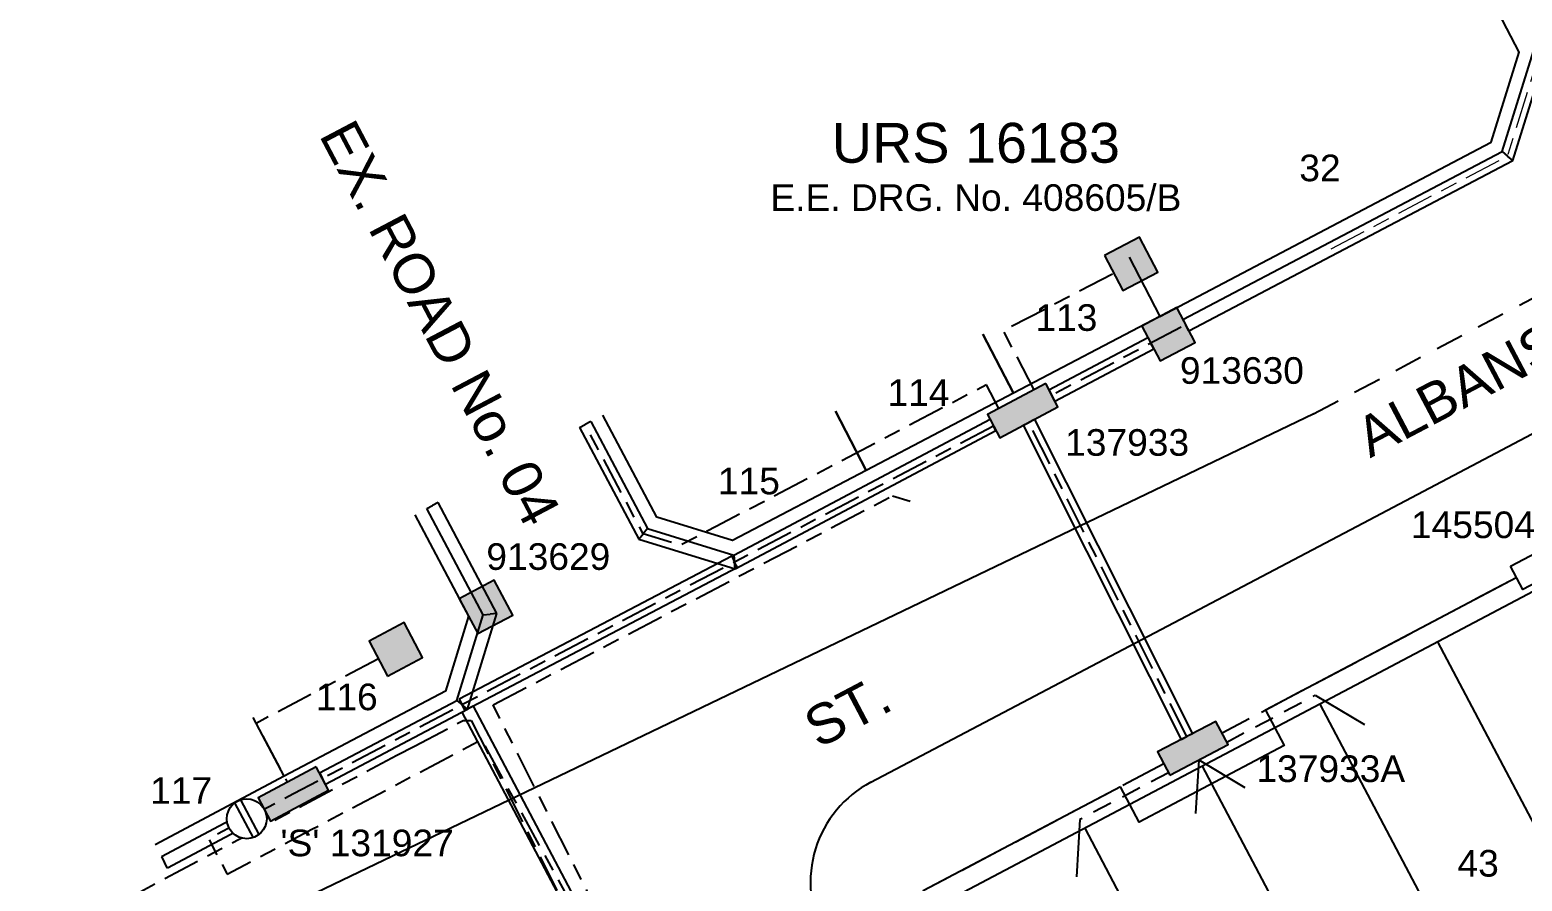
# Model space of a CAD drawing. Header units: metres. Extents: x 303535 to 303956, y 6270025 to 6270431.
# Drawn here: x 303535.4 to 303647.6, y 6270280.5 to 6270344.5 of the extents above; entities that cross this region are included whole.
import ezdxf
from ezdxf.enums import TextEntityAlignment as Align

# ---------------------------------------------------------------- set-up
doc = ezdxf.new("R2010")
doc.units = ezdxf.units.M
doc.header["$LTSCALE"] = 0.7
for name, pattern in [('Cable Exist OH', [1, 1, 0]), ('Cable Exist UG', [8.2, 4, -1.2, 1.8, -1.2]), ('Dash', [5, 3, -2]), ('IE Trench LV', [6.5, 5, -1.5])]:
    doc.linetypes.add(name, pattern=pattern)
doc.layers.get('0').update_dxf_attribs({"color": 6})
for name, color, linetype in [('_User Miscellaneous1', 3, 'Continuous'), ('_User Miscellaneous11', 7, 'Continuous'), ('_User Miscellaneous4', 7, 'Continuous'), ('_User Miscellaneous6', 7, 'Continuous'), ('_User Miscellaneous7', 150, 'Continuous'), ('_User Miscellaneous8', 7, 'Continuous'), ('_User_HV_Exist', 7, 'Continuous'), ('_User_LV_Exist', 7, 'Continuous'), ('Cadastre Developer_SP_NEW', 4, 'Continuous'), ('Cadastre Roads_SP_NEW', 8, 'Continuous'), ('Equip_LV_NEW', 5, 'Continuous'), ('Mains_HV_EXT', 12, 'Continuous'), ('Mains_LV_NEW_T84', 2, 'Continuous'), ('Services_SP_NEW_UG', 2, 'Continuous'), ('SupportsUG_SP_LV_EXT', 7, 'Continuous'), ('SupportsUG_SP_LV_NEW', 2, 'Continuous'), ('SupportsUG_SP_LV_SL_EXT', 7, 'Continuous'), ('Trench_SP_NEW', 2, 'Continuous'), ('UG_Details_SP_MISC', 7, 'Continuous')]:
    doc.layers.add(name, color=color, linetype=linetype)
doc.styles.add('ARIAL', font='arial.ttf', dxfattribs={"height": 2})
doc.styles.add('COLUMN_LABEL', font='arial.ttf')
doc.styles.add('POLE_LABEL', font='arial.ttf')
doc.styles.get("Standard").update_dxf_attribs({"font": 'arial.ttf'})
doc.styles.add('style1', font='iso3098b.shx')
doc.linetypes.add('Cable New UG', pattern='A,8,-1,["x",style1,S=3.5,R=0,X=0.35,Y=-1],-3.5', length=12.5)

# ---------------------------------------------------------------- blocks, each defined once
blk = doc.blocks.new('*U54')
blk.add_hatch(color=256).paths.add_polyline_path([(2.48, -2.48), (2.48, -0.5), (-2.47, -0.52), (-2.47, -2.5)])
blk.add_lwpolyline([(2.48, -0.5), (-2.47, -0.52), (-2.47, -2.5), (2.48, -2.48)], close=True)
for tag, p, flags in [('OWNED_BY', (0, 1.3), 9), ('STATE', (0, 1.1), 9), ('SUPPORT_TYPE', (0, 0.9), 9), ('USAGE', (0, 0.7), 9), ('LEGEND', (0, 0.5), 9), ('LOCATION', (0, 0.3), 9), ('NOTES', (0, 0.1), 9), ('PARENT', (0, -0.1), 9), ('STREETNAME', (0, -0.3), 9), ('SUBURB', (0, -0.5), 1)]:
    blk.add_attdef(tag, p, '', height=0.2, dxfattribs=dict(flags=flags))
at = {"layer": '_User Miscellaneous6', "style": 'ARIAL', "flags": 8}
blk.add_attdef('ASSET_NUM', text='', height=2, dxfattribs=at).set_placement((1.5, 7.5), align=Align.TOP_LEFT)
blk = doc.blocks.new('*U154')
at = {"layer": '_User Miscellaneous7'}
blk.add_hatch(color=256, dxfattribs=at).paths.add_polyline_path([(-1.85, -8.97), (1.12, -8.97), (1.12, -6), (-1.85, -6)])
at = {"layer": '_User Miscellaneous8'}
blk.add_hatch(color=256, dxfattribs=at).paths.add_polyline_path([(-1.49, -1.49), (1.48, -1.49), (1.48, 1.48), (-1.49, 1.48)])
at = {"layer": '_User Miscellaneous7'}
blk.add_lwpolyline([(1.12, -8.97), (1.12, -6), (-1.85, -6), (-1.85, -8.97)], close=True, dxfattribs=at)
at = {"layer": '_User Miscellaneous8'}
blk.add_lwpolyline([(1.48, -1.49), (1.48, 1.48), (-1.49, 1.48), (-1.49, -1.49)], close=True, dxfattribs=at)
at = {"flags": 9}
for tag, style, p in [('STRUCTURE_PLANT_NUMBER', 'POLE_LABEL', (1.81, 0.03)), ('STREET_CODE', 'COLUMN_LABEL', (1.81, -0.2))]:
    blk.add_attdef(tag, text='', height=0.2, dxfattribs=dict(at, style=style)).set_placement(p, align=Align.MIDDLE_LEFT)
for tag, p in [('COLUMN_TYPE', (1.81, -0.4)), ('OWNED_BY', (1.81, -0.6)), ('STATE', (1.81, -0.8)), ('USAGE', (1.81, -1)), ('LEGEND', (1.81, -1.2)), ('STREETNAME', (1.81, -1.6)), ('SUBURB', (1.81, -1.8)), ('LOCATION', (1.81, -1.4)), ('NOTES', (1.81, -2))]:
    blk.add_attdef(tag, text='', height=0.2, dxfattribs=at).set_placement(p, align=Align.MIDDLE_LEFT)
at = {"flags": 1}
blk.add_attdef('Z', (1.81, -2.35), '', height=0.2, dxfattribs=at)
at = {"layer": '_User Miscellaneous6', "style": 'ARIAL', "flags": 8}
blk.add_attdef('ASSET_NUM', text='', height=2, dxfattribs=at).set_placement((2, 2), align=Align.MIDDLE_LEFT)
blk = doc.blocks.new('*U57')
at = {"layer": '_User Miscellaneous7'}
blk.add_hatch(color=256, dxfattribs=at).paths.add_polyline_path([(-7.48, 1.5), (-7.49, -1.47), (-4.52, -1.48), (-4.51, 1.49)])
at = {"layer": '_User Miscellaneous8'}
blk.add_hatch(color=256, dxfattribs=at).paths.add_polyline_path([(-1.48, 1.49), (-1.49, -1.48), (1.48, -1.49), (1.49, 1.48)])
at = {"layer": '_User Miscellaneous7'}
blk.add_lwpolyline([(-7.49, -1.47), (-4.52, -1.48), (-4.51, 1.49), (-7.48, 1.5)], close=True, dxfattribs=at)
at = {"layer": '_User Miscellaneous8'}
blk.add_lwpolyline([(-1.49, -1.48), (1.48, -1.49), (1.49, 1.48), (-1.48, 1.49)], close=True, dxfattribs=at)
at = {"flags": 9}
for tag, style, p in [('STRUCTURE_PLANT_NUMBER', 'POLE_LABEL', (1.81, 0.03)), ('STREET_CODE', 'COLUMN_LABEL', (1.81, -0.2))]:
    blk.add_attdef(tag, text='', height=0.2, dxfattribs=dict(at, style=style)).set_placement(p, align=Align.MIDDLE_LEFT)
for tag, p in [('COLUMN_TYPE', (1.81, -0.4)), ('OWNED_BY', (1.81, -0.6)), ('STATE', (1.81, -0.8)), ('USAGE', (1.81, -1)), ('LEGEND', (1.81, -1.2)), ('STREETNAME', (1.81, -1.6)), ('SUBURB', (1.81, -1.8)), ('LOCATION', (1.81, -1.4)), ('NOTES', (1.81, -2))]:
    blk.add_attdef(tag, text='', height=0.2, dxfattribs=at).set_placement(p, align=Align.MIDDLE_LEFT)
at = {"flags": 1}
blk.add_attdef('Z', (1.81, -2.35), '', height=0.2, dxfattribs=at)
at = {"layer": '_User Miscellaneous6', "style": 'ARIAL', "flags": 8}
blk.add_attdef('ASSET_NUM', text='', height=2, dxfattribs=at).set_placement((2, 2), align=Align.MIDDLE_LEFT)
blk = doc.blocks.new('*U74')
blk.add_hatch(color=256).paths.add_polyline_path([(-2.47, 2.5), (-2.47, 0.52), (2.48, 0.5), (2.48, 2.48)])
blk.add_lwpolyline([(-2.47, 0.52), (2.48, 0.5), (2.48, 2.48), (-2.47, 2.5)], close=True)
for tag, p, flags in [('OWNED_BY', (0, 1.3), 9), ('STATE', (0, 1.1), 9), ('SUPPORT_TYPE', (0, 0.9), 9), ('USAGE', (0, 0.7), 9), ('LEGEND', (0, 0.5), 9), ('LOCATION', (0, 0.3), 9), ('NOTES', (0, 0.1), 9), ('PARENT', (0, -0.1), 9), ('STREETNAME', (0, -0.3), 9), ('SUBURB', (0, -0.5), 1)]:
    blk.add_attdef(tag, p, '', height=0.2, dxfattribs=dict(flags=flags))
at = {"layer": '_User Miscellaneous6', "style": 'ARIAL', "flags": 8}
blk.add_attdef('ASSET_NUM', text='', height=2, dxfattribs=at).set_placement((1.5, 7.5), align=Align.TOP_LEFT)
blk = doc.blocks.new('A$C1B2C29DD')
at = {"layer": 'Services_SP_NEW_UG', "color": 2, "flags": 128}
for points in [[(0, 0), (-2.1, 3.44)], [(0, 0), (2.1, 3.44)]]:
    blk.add_lwpolyline(points, dxfattribs=at)
blk = doc.blocks.new('*U76')
at = {"layer": 'Services_SP_NEW_UG', "color": 2, "flags": 128}
blk.add_lwpolyline([(-10, -0.75), (-12.25, 2.93)], dxfattribs=at)
at = {"layer": 'Services_SP_NEW_UG', "color": 2, "linetype": 'Dash', "ltscale": 0.7, "flags": 128}
blk.add_lwpolyline([(-2.47, -0.75), (-10, -0.75)], dxfattribs=at)
blk = doc.blocks.new('*U78')
at = {"layer": 'Services_SP_NEW_UG', "color": 2, "flags": 128}
blk.add_lwpolyline([(10, -0.75), (12.25, 2.93)], dxfattribs=at)
at = {"layer": 'Services_SP_NEW_UG', "color": 2, "linetype": 'Dash', "ltscale": 0.7, "flags": 128}
blk.add_lwpolyline([(2.47, -0.75), (10, -0.75)], dxfattribs=at)
blk = doc.blocks.new('*U48')
at = {"lineweight": -3}
blk.add_lwpolyline([(-2.48, 2.49), (2.47, 2.49), (2.47, 0.51), (-2.48, 0.51)], close=True, dxfattribs=at)
for tag, flags, p in [('STREET_CODE', 9, (1.5, 3.5)), ('OWNED_BY', 9, (1.5, 3.3)), ('OPERATED_BY', 9, (1.5, 3.1)), ('STATE', 9, (1.5, 2.7)), ('SUPPORT_TYPE', 9, (1.5, 2.5)), ('MAINTAINED_BY', 9, (1.5, 2.9)), ('USAGE', 9, (1.5, 2.3)), ('SUBURB', 9, (1.5, 1.7)), ('STREETNAME', 9, (1.5, 1.5)), ('LEGEND', 9, (1.5, 2.1)), ('PARENT', 9, (1.5, 1.9)), ('LOCATION', 9, (1.5, 1.3)), ('NOTES', 9, (1.5, 1.1)), ('Z', 1, (1.5, 0.9))]:
    blk.add_attdef(tag, text='', height=0.2, dxfattribs=dict(flags=flags)).set_placement(p, align=Align.MIDDLE_LEFT)
at = {"layer": '_User Miscellaneous4', "style": 'ARIAL', "flags": 8}
blk.add_attdef('ASSET_NUM', text='', height=2, dxfattribs=at).set_placement((2, 5.5), align=Align.MIDDLE_LEFT)
blk = doc.blocks.new('*U148')
blk.add_wipeout([(-1.06, -0.44), (-1.18, -0.58), (-1.29, -0.74), (-1.37, -0.91), (-1.43, -1.08), (-1.48, -1.27), (-1.49, -1.45), (-1.49, -1.64), (-1.46, -1.83), (-1.41, -2.01), (-1.33, -2.18), (-1.24, -2.34), (-1.12, -2.49), (-0.99, -2.62), (-0.84, -2.74), (-0.68, -2.83), (-0.51, -2.91), (-0.33, -2.96), (-0.14, -2.99), (0.05, -2.99), (0.23, -2.98), (0.42, -2.93), (0.59, -2.87), (0.76, -2.79), (0.92, -2.68), (1.06, -2.56), (1.18, -2.42), (1.29, -2.26), (1.37, -2.09), (1.43, -1.92), (1.48, -1.73), (1.49, -1.55), (1.49, -1.36), (1.46, -1.17), (1.41, -0.99), (1.33, -0.82), (1.24, -0.66), (1.12, -0.51), (0.99, -0.38), (0.84, -0.26), (0.68, -0.17), (0.51, -0.09), (0.33, -0.04), (0.14, -0.01), (-0.05, -0.01), (-0.23, -0.02), (-0.42, -0.07), (-0.59, -0.13), (-0.76, -0.21), (-0.92, -0.32)])
for p, q in [((-1.48, -1.25), (1.48, -1.25)), ((-1.48, -1.75), (1.48, -1.75))]:
    blk.add_line(p, q)
blk.add_circle((0, -1.5), 1.5)
for tag, flags, p in [('ACTUAL_STATUS', 9, (1.5, 0)), ('CONSTRUCTED_VOLTAGE', 9, (1.5, -0.2)), ('OPERATING_VOLTAGE', 9, (1.5, -0.6)), ('ORIENTATION', 9, (1.5, -0.8)), ('STATE', 9, (1.5, -1)), ('SWITCH_TYPE', 9, (1.5, -1.2)), ('NO_PHASES', 9, (1.5, -0.4)), ('OWNED_BY', 9, (1.5, -1.8)), ('OPERATED_BY', 9, (1.5, -2)), ('USAGE', 9, (1.5, -1.4)), ('NOTES', 9, (1.5, -1.6)), ('MAINTAINED_BY', 9, (1.5, -2.2)), ('TYPE', 9, (1.5, -2.6)), ('Z', 1, (1.5, -2.8)), ('NUMBER_OF_PHASES', 9, (1.5, -2.4))]:
    blk.add_attdef(tag, text='', height=0.2, dxfattribs=dict(flags=flags)).set_placement(p, align=Align.MIDDLE_LEFT)

msp = doc.modelspace()

# ---------------------------------------------------------------- linework, layer by layer
at = {"layer": '_User_HV_Exist', "color": 7, "linetype": 'Cable Exist UG', "lineweight": 0, "flags": 128}
msp.add_lwpolyline([(303633.23, 6270328.01), (303646.49, 6270335), (303648.98, 6270342.94), (303655.17, 6270346.21), (303648.44, 6270359.16), (303643.63, 6270368.42), (303650.24, 6270371.9), (303641.83, 6270387.87)], dxfattribs=at)
at = {"layer": '_User_LV_Exist', "color": 7, "linetype": 'Cable Exist UG', "flags": 128}
for points in [[(303610.91, 6270317.41), (303608.58, 6270321.87), (303616.88, 6270326.2)], [(303621.96, 6270322.12), (303612.23, 6270317.01)], [(303608.25, 6270316.02), (303607.32, 6270317.79), (303586.99, 6270307.13), (303584.31, 6270305.73), (303581.5, 6270306.59), (303577.13, 6270314.82)], [(303607.85, 6270314.69), (303588.38, 6270304.47), (303567.89, 6270293.74), (303555.2, 6270287.03), (303548.82, 6270283.65), (303550.23, 6270281), (303556.6, 6270284.38), (303569.33, 6270291.11), (303580.18, 6270271.32), (303590.51, 6270268.15), (303605.83, 6270239.34), (303587.5, 6270229.58), (303592.58, 6270220.04), (303578.2, 6270212.39), (303576.19, 6270216.18), (303577.95, 6270217.12)], [(303622.38, 6270291.34), (303610.5, 6270314.97)], [(303561.6, 6270297.2), (303552.4, 6270292.34), (303554.74, 6270287.91)]]:
    msp.add_lwpolyline(points, dxfattribs=at)
at = {"layer": 'Cadastre Developer_SP_NEW'}
for p, q in [((303641.23, 6270298.46), (303655.08, 6270272.2)), ((303632.38, 6270293.79), (303646.24, 6270267.54)), ((303554.5, 6270288.36), (303552.17, 6270292.78)), ((303623.54, 6270289.12), (303637.4, 6270262.87)), ((303614.7, 6270284.45), (303628.55, 6270258.2))]:
    msp.add_line(p, q, dxfattribs=at)
at = {"layer": 'Cadastre Developer_SP_NEW', "flags": 128}
for points in [[(303618.04, 6270327.39), (303620.36, 6270322.93), (303645.25, 6270336.03), (303647.36, 6270342.8), (303641.14, 6270354.77), (303636.72, 6270352.44)], [(303618.04, 6270327.39), (303620.36, 6270322.93), (303609.35, 6270317.16), (303607.03, 6270321.61)], [(303607.03, 6270321.61), (303609.35, 6270317.16), (303598.27, 6270311.35), (303595.96, 6270315.8)], [(303595.96, 6270315.8), (303598.27, 6270311.35), (303588.23, 6270306.09), (303582.53, 6270307.85), (303578.46, 6270315.52)], [(303564.33, 6270308.02), (303568.37, 6270300.39), (303566.64, 6270294.77), (303554.5, 6270288.36), (303544.81, 6270283.21)]]:
    msp.add_lwpolyline(points, dxfattribs=at)
msp.add_lwpolyline([(303660.94, 6270308.86), (303603.81, 6270278.7), (303601.74, 6270271.96), (303658.09, 6270166.02), (303712.12, 6270064.46), (303718.91, 6270062.39), (303783.89, 6270096.69), (303785.99, 6270103.45), (303712.76, 6270242.59, 0.093335), (303696.66, 6270262.89, -0.093335), (303679.18, 6270284.93), (303667.69, 6270306.77), (303660.94, 6270308.86)], format="xyb", close=True, dxfattribs=at)
at = {"layer": 'Cadastre Roads_SP_NEW', "color": 8, "linetype": 'Dash', "flags": 128}
msp.add_lwpolyline([(303631.9, 6270315.62), (303711.63, 6270357.61)], dxfattribs=at)
at = {"layer": 'Cadastre Roads_SP_NEW', "flags": 128}
for points in [[(303636.1, 6270307.65), (303656.04, 6270318.16)], [(303548.76, 6270275.72), (303631.92, 6270315.63)], [(303598.62, 6270287.91), (303636.1, 6270307.65)]]:
    msp.add_lwpolyline(points, dxfattribs=at)
msp.add_lwpolyline([(303598.62, 6270287.91), (303598.62, 6270287.91, 0.415057), (303595.07, 6270276.41), (303648.4, 6270175.87)], format="xyb", dxfattribs=at)
at = {"layer": 'Mains_HV_EXT', "linetype": 'Cable Exist UG'}
for points in [[(303592.7, 6270246.88), (303600.49, 6270250.98), (303599.58, 6270252.86), (303599.58, 6270252.86), (303599.3, 6270253.39), (303590.91, 6270269.19), (303581.08, 6270272.22), (303570.22, 6270293.73), (303570.22, 6270293.73), (303600.24, 6270309.44), (303601.57, 6270309.04)], [(303535.39, 6270275.28), (303562.99, 6270289.94), (303564.3, 6270290.63), (303564.3, 6270290.63), (303567.97, 6270292.55), (303568.58, 6270292.55), (303568.58, 6270292.55), (303579.68, 6270270.56), (303589.53, 6270267.52), (303597.53, 6270252.45), (303597.93, 6270251.66), (303592.08, 6270248.57), (303592.7, 6270246.88)]]:
    msp.add_lwpolyline(points, dxfattribs=at)
at = {"layer": 'Mains_LV_NEW_T84', "color": 2, "linetype": 'Cable New UG', "flags": 128}
for points in [[(303647.18, 6270303.3), (303628.29, 6270293.32)], [(303628.29, 6270293.32), (303629.69, 6270290.67), (303618.8, 6270284.92), (303617.4, 6270287.57)], [(303617.4, 6270287.57), (303602.56, 6270279.74), (303600.12, 6270271.8), (303610.84, 6270251.64)]]:
    msp.add_lwpolyline(points, dxfattribs=at)
at = {"layer": 'Trench_SP_NEW', "linetype": 'IE Trench LV', "flags": 128}
for points in [[(303647.18, 6270303.3), (303625.03, 6270291.6)], [(303620.66, 6270289.29), (303602.56, 6270279.74)]]:
    msp.add_lwpolyline(points, dxfattribs=at)
at = {"layer": 'UG_Details_SP_MISC'}
for p, q in [((303646.09, 6270335.33), (303648.58, 6270343.28)), ((303646.89, 6270334.66), (303649.38, 6270342.61)), ((303622.09, 6270322.71), (303646.09, 6270335.33)), ((303646.09, 6270335.33), (303646.49, 6270334.99)), ((303646.89, 6270334.66), (303646.49, 6270334.99)), ((303622.54, 6270321.86), (303646.89, 6270334.66)), ((303622.09, 6270322.71), (303622.31, 6270322.28)), ((303612.01, 6270317.42), (303619.45, 6270321.34)), ((303619.45, 6270321.34), (303619.68, 6270320.91)), ((303622.54, 6270321.86), (303622.31, 6270322.28)), ((303612.45, 6270316.57), (303619.9, 6270320.49)), ((303619.9, 6270320.49), (303619.68, 6270320.91)), ((303612.01, 6270317.42), (303612.23, 6270317)), ((303612.45, 6270316.57), (303612.23, 6270317)), ((303576.71, 6270314.59), (303577.13, 6270314.82)), ((303576.71, 6270314.59), (303581.17, 6270306.19)), ((303577.56, 6270315.04), (303577.13, 6270314.82)), ((303577.56, 6270315.04), (303581.83, 6270306.99)), ((303588.33, 6270304.99), (303607.58, 6270315.21)), ((303607.58, 6270315.21), (303607.8, 6270314.79)), ((303608.03, 6270314.36), (303607.8, 6270314.79)), ((303610.07, 6270314.76), (303610.5, 6270314.97)), ((303610.07, 6270314.76), (303621.95, 6270291.13)), ((303610.93, 6270315.19), (303610.5, 6270314.97)), ((303610.93, 6270315.19), (303622.81, 6270291.56)), ((303588.43, 6270303.96), (303608.03, 6270314.36)), ((303566.08, 6270308.95), (303565.65, 6270308.72)), ((303570.51, 6270300.6), (303566.08, 6270308.95)), ((303565.23, 6270308.5), (303565.65, 6270308.72)), ((303569.47, 6270300.5), (303565.23, 6270308.5)), ((303581.83, 6270306.99), (303581.5, 6270306.59)), ((303581.83, 6270306.99), (303588.33, 6270304.99)), ((303581.17, 6270306.19), (303581.5, 6270306.59)), ((303581.17, 6270306.19), (303588.43, 6270303.96)), ((303588.16, 6270304.9), (303567.67, 6270294.16)), ((303588.16, 6270304.9), (303588.38, 6270304.47)), ((303588.33, 6270304.99), (303588.38, 6270304.47)), ((303588.43, 6270303.96), (303588.38, 6270304.47)), ((303588.6, 6270304.05), (303588.38, 6270304.47)), ((303588.6, 6270304.05), (303568.11, 6270293.31)), ((303567.49, 6270294.07), (303569.47, 6270300.5)), ((303568.29, 6270293.41), (303570.51, 6270300.6)), ((303569.47, 6270300.5), (303569.99, 6270300.55)), ((303570.51, 6270300.6), (303569.99, 6270300.55)), ((303557.16, 6270288.62), (303567.49, 6270294.07)), ((303557.61, 6270287.77), (303568.29, 6270293.41)), ((303567.49, 6270294.07), (303567.89, 6270293.74)), ((303567.67, 6270294.16), (303567.89, 6270293.74)), ((303567.87, 6270293.18), (303568.29, 6270293.41)), ((303568.29, 6270293.41), (303567.89, 6270293.74)), ((303568.11, 6270293.31), (303567.89, 6270293.74)), ((303568.72, 6270293.63), (303568.29, 6270293.41)), ((303568.72, 6270293.63), (303581.63, 6270269.21)), ((303567.87, 6270293.18), (303580.78, 6270268.77)), ((303621.95, 6270291.13), (303622.38, 6270291.34)), ((303622.81, 6270291.56), (303622.38, 6270291.34)), ((303557.16, 6270288.62), (303557.39, 6270288.2)), ((303557.61, 6270287.77), (303557.39, 6270288.2)), ((303552.79, 6270286.3), (303545.29, 6270282.31)), ((303553.24, 6270285.45), (303545.74, 6270281.46)), ((303552.79, 6270286.3), (303553.02, 6270285.87)), ((303553.24, 6270285.45), (303553.02, 6270285.87)), ((303545.29, 6270282.31), (303545.51, 6270281.89)), ((303545.74, 6270281.46), (303545.51, 6270281.89))]:
    msp.add_line(p, q, dxfattribs=at)

# ---------------------------------------------------------------- block references
at = {"layer": 'Services_SP_NEW_UG'}
for name, rotation in [('*U76', 207.827777790514), ('*U78', 207.8277777753064)]:
    msp.add_blockref(name, (303623.54, 6270289.12), dxfattribs=dict(at, rotation=rotation))
at = {"layer": 'Services_SP_NEW_UG', "color": 2, "rotation": 207.7678267313001}
msp.add_blockref('A$C1B2C29DD', (303623.29, 6270289.59), dxfattribs=at)
at = {"layer": 'SupportsUG_SP_LV_EXT'}
ref = msp.add_blockref('*U54', (303609.34, 6270317.17), dxfattribs=dict(at, rotation=27.78880865400763))
ref.add_attrib('ASSET_NUM_001', '137933', (303613.23, 6270312.46), dxfattribs={"layer": '_User Miscellaneous6', "height": 2, "style": 'ARIAL'})
ref = msp.add_blockref('*U74', (303623.53, 6270289.14), dxfattribs=dict(at, rotation=27.78880865400762))
ref.add_attrib('ASSET_NUM_001', '137933A', (303627.61, 6270287.93), dxfattribs={"layer": '_User Miscellaneous6', "height": 2, "style": 'ARIAL'})
ref = msp.add_blockref('*U54', (303554.5, 6270288.36), dxfattribs=dict(at, rotation=27.78880865400764))
ref.add_attrib('ASSET_NUM_001', "'S' 131927", (303554.23, 6270282.35), dxfattribs={"layer": '_User Miscellaneous6', "height": 2, "style": 'ARIAL'})
at = {"layer": 'SupportsUG_SP_LV_NEW'}
ref = msp.add_blockref('*U48', (303650.07, 6270303.12), dxfattribs=dict(at, rotation=27.77805557275871))
ref.add_attrib('ASSET_NUM_001', '145504', (303639.23, 6270306.27), dxfattribs={"layer": '_User Miscellaneous4', "height": 2, "style": 'ARIAL'})
at = {"layer": 'SupportsUG_SP_LV_SL_EXT'}
ref = msp.add_blockref('*U57', (303621, 6270321.59), dxfattribs=dict(at, rotation=297.9429163001794))
ref.add_attrib('ASSET_NUM_001', '913630', (303621.86, 6270317.87), dxfattribs={"layer": '_User Miscellaneous6', "height": 2, "style": 'ARIAL'})
ref = msp.add_blockref('*U154', (303569.69, 6270301.09), dxfattribs=dict(at, rotation=297.9429163001794))
ref.add_attrib('ASSET_NUM_001', '913629', (303569.71, 6270303.88), dxfattribs={"layer": '_User Miscellaneous6', "height": 2, "style": 'ARIAL'})

# ---------------------------------------------------------------- texts
at = {"layer": '_User Miscellaneous1', "color": 2, "style": 'ARIAL'}
msp.add_text('URS 16183', height=3, dxfattribs=at).set_placement((303606.52, 6270334.49), align=Align.CENTER)
at = {"layer": '_User Miscellaneous11', "color": 7, "style": 'ARIAL'}
msp.add_text('E.E. DRG. No. 408605/B', height=2, dxfattribs=at).set_placement((303606.52, 6270330.87), align=Align.CENTER)
at = {"layer": 'Cadastre Developer_SP_NEW', "style": 'ARIAL'}
for s, p in [('32', (303632.39, 6270334.1)), ('113', (303613.32, 6270322.85)), ('114', (303602.21, 6270317.21)), ('115', (303589.45, 6270310.56)), ('116', (303559.21, 6270294.33)), ('117', (303546.76, 6270287.29))]:
    msp.add_text(s, height=2, dxfattribs=at).set_placement(p, align=Align.MIDDLE_CENTER)
msp.add_text('43', height=2, dxfattribs=at).set_placement((303642.73, 6270280.82))
at = {"layer": 'Cadastre Roads_SP_NEW', "color": 2, "style": 'ARIAL'}
for s, rotation, p in [('EX. ROAD No. 04', 297.777, (303557.09, 6270336.58)), ('ALBANS', 27.777, (303636.16, 6270312.26)), ('ST.', 27.777, (303594.68, 6270290.41))]:
    msp.add_text(s, height=3, rotation=rotation, dxfattribs=at).set_placement(p)

# ---------------------------------------------------------------- next in the draw order: block references
at = {"layer": 'Equip_LV_NEW', "linetype": 'Cable Exist OH', "lineweight": 0, "rotation": 297.9738006002878}
msp.add_blockref('*U148', (303553.02, 6270285.87), dxfattribs=at)

doc.saveas('drawing.dxf')
